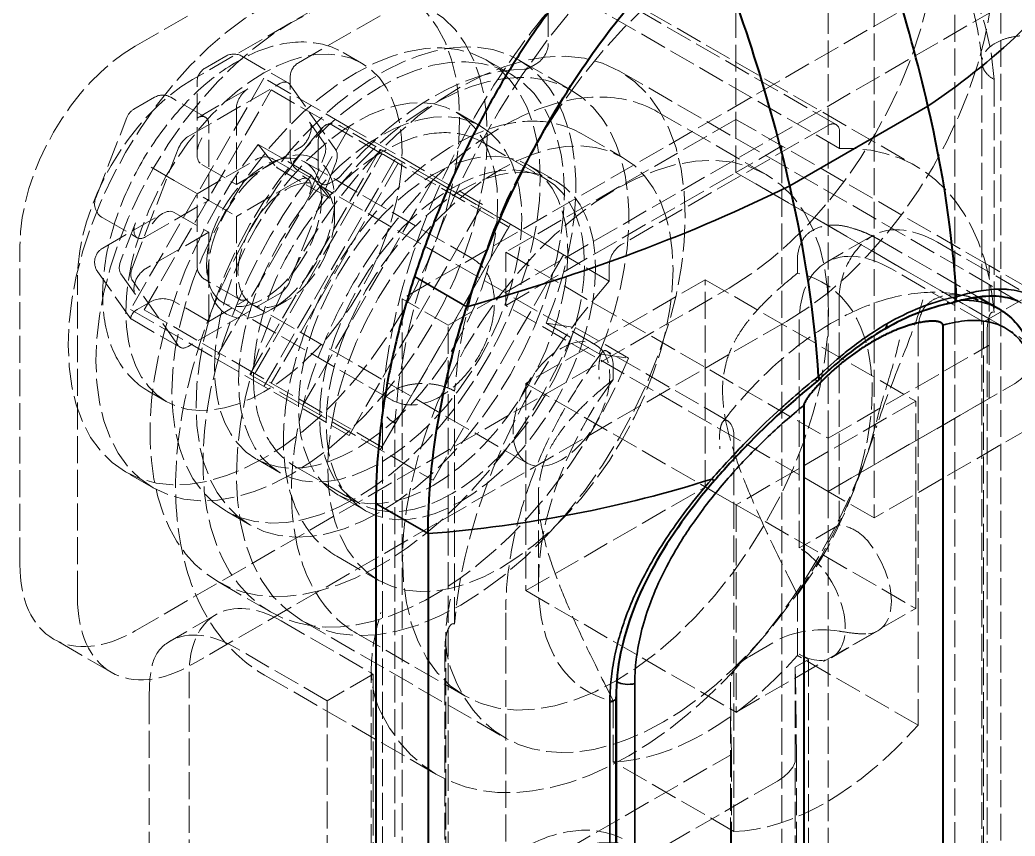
# Model space of a CAD drawing. Header units: millimetres. Extents: x 0 to 3567, y 0 to 2523.
# Drawn here: x 3356.45 to 3374.79, y 2236.99 to 2252.03 of the extents above; entities that cross this region are included whole.
import ezdxf

# ---------------------------------------------------------------- set-up
doc = ezdxf.new("R2010")
doc.units = ezdxf.units.MM
doc.header["$LTSCALE"] = 3
doc.linetypes.add('DASHED', pattern=[0.2067, 0.1654, -0.0413])
for name, color, linetype, lineweight, true_color in [('가려진 것(ISO)', 2, 'DASHED', 18, 0xffff00), ('가시적인 것(ISO)', 3, 'Continuous', 40, 0x00ff00), ('가시적인 좁은 것(ISO)', 3, 'Continuous', 35, 0x00ff00)]:
    doc.layers.add(name, color=color, linetype=linetype, lineweight=lineweight, true_color=true_color)

msp = doc.modelspace()

# ---------------------------------------------------------------- linework, layer by layer
at = {"layer": '가려진 것(ISO)'}
for p, q in [((3369.6417, 2249.2187), (3369.6417, 2278.6125)), ((3371.3388, 2272.7338), (3371.3388, 2243.3399)), ((3372.1873, 2272.2439), (3372.1873, 2242.85)), ((3358.5682, 2251.5455), (3369.5144, 2257.8654)), ((3370.5751, 2257.253), (3359.6289, 2250.9332)), ((3361.5792, 2251.2413), (3365.3976, 2253.4458)), ((3371.4888, 2250.1022), (3365.6976, 2253.4458)), ((3373.6722, 2252.7704), (3363.4899, 2246.8916)), ((3373.6722, 2205.7402), (3373.6722, 2252.7704)), ((3371.5509, 2249.6639), (3366.6082, 2252.5175)), ((3364.3384, 2246.4017), (3374.5208, 2252.2805)), ((3366.184, 2252.2157), (3366.184, 2251.5938)), ((3368.0189, 2252.1886), (3372.9616, 2249.335)), ((3374.5208, 2252.2805), (3374.5208, 2205.2503)), ((3359.8609, 2251.1441), (3360.2393, 2251.3626)), ((3360.5393, 2251.3626), (3361.3878, 2250.8727)), ((3362.7443, 2251.2341), (3362.4049, 2251.43)), ((3365.4868, 2251.0363), (3365.0414, 2251.2935)), ((3366.6126, 2250.7327), (3365.6368, 2251.2961)), ((3365.9718, 2251.2264), (3365.8398, 2251.1502)), ((3367.4968, 2251.0883), (3374.9042, 2246.8116)), ((3374.1735, 2251.2565), (3374.1735, 2207.6828)), ((3360.9443, 2250.9569), (3358.4843, 2246.6961)), ((3362.5141, 2250.0506), (3360.9443, 2250.9569)), ((3361.4292, 2249.5118), (3361.4292, 2250.9815)), ((3374.402, 2250.9308), (3374.402, 2246.6364)), ((3358.7397, 2246.6872), (3361.0797, 2250.7402)), ((3359.5477, 2249.882), (3361.2378, 2250.8578)), ((3359.7109, 2249.5598), (3359.7109, 2250.8843)), ((3360.6473, 2250.7618), (3359.7139, 2250.2229)), ((3363.1192, 2249.5627), (3361.0797, 2250.7402)), ((3361.4215, 2250.8414), (3362.2666, 2249.6392)), ((3358.5492, 2250.3868), (3358.9275, 2250.6052)), ((3359.8639, 2250.2378), (3359.2275, 2250.6052)), ((3360.4352, 2250.3944), (3360.4352, 2248.9982)), ((3357.8438, 2248.7519), (3358.4195, 2250.2355)), ((3364.9318, 2250.075), (3364.4864, 2250.3322)), ((3369.6417, 2250.1984), (3365.3991, 2247.749)), ((3368.2034, 2250.3339), (3370.1974, 2249.1827)), ((3369.6417, 2249.2187), (3369.6417, 2250.1984)), ((3374.3086, 2247.504), (3369.6417, 2250.1984)), ((3359.9261, 2248.7043), (3359.9261, 2250.1005)), ((3362.5141, 2250.0506), (3360.0541, 2245.7898)), ((3362.0545, 2249.7616), (3361.785, 2250.145)), ((3367.3083, 2247.2144), (3362.3656, 2250.0681)), ((3364.9741, 2248.6304), (3362.5141, 2250.0506)), ((3371.3388, 2250.0874), (3367.5204, 2247.8828)), ((3366.7874, 2249.939), (3367.5511, 2249.4981)), ((3371.5509, 2249.6639), (3371.5509, 2249.9649)), ((3358.5189, 2247.4754), (3359.364, 2249.6535)), ((3360.4352, 2248.9982), (3361.6013, 2249.6715)), ((3363.0868, 2249.6507), (3360.6868, 2245.4937)), ((3360.8386, 2249.7359), (3361.1758, 2249.3074)), ((3361.8144, 2249.1725), (3360.8386, 2249.7359)), ((3361.9413, 2249.7662), (3361.9413, 2249.1443)), ((3364.0626, 2249.0873), (3363.0868, 2249.6507)), ((3364.9684, 2249.7768), (3366.1352, 2249.1032)), ((3370.4902, 2249.7085), (3369.6417, 2249.2187)), ((3370.4902, 2204.3759), (3370.4902, 2249.7085)), ((3359.7109, 2248.8285), (3360.8149, 2249.4659)), ((3360.8041, 2245.5598), (3363.0882, 2249.5161)), ((3360.9443, 2245.2758), (3363.4043, 2249.5367)), ((3361.1149, 2249.4659), (3361.7513, 2249.0985)), ((3361.785, 2248.8222), (3362.0545, 2249.5167)), ((3363.1441, 2249.5483), (3365.4282, 2248.2296)), ((3359.2897, 2249.0717), (3358.8654, 2249.3166)), ((3359.7988, 2249.3656), (3360.4352, 2248.9982)), ((3363.4197, 2249.3892), (3361.0797, 2245.3362)), ((3362.1516, 2248.7441), (3361.1758, 2249.3074)), ((3362.2666, 2249.3942), (3361.4215, 2247.2162)), ((3361.5792, 2249.252), (3362.0035, 2249.007)), ((3361.6943, 2249.4154), (3364.7914, 2247.6273)), ((3365.8176, 2249.3558), (3366.3268, 2249.0618)), ((3359.2897, 2249.0717), (3359.9261, 2248.7043)), ((3361.6013, 2249.0836), (3360.4352, 2248.4103)), ((3364.0626, 2249.0873), (3361.6626, 2244.9304)), ((3361.8144, 2249.1725), (3362.1516, 2248.7441)), ((3362.2855, 2249.0981), (3362.1535, 2249.0219)), ((3366.4626, 2247.7016), (3364.0626, 2249.0873)), ((3365.3991, 2246.7692), (3369.6417, 2249.2187)), ((3374.7329, 2246.2793), (3369.6417, 2249.2187)), ((3369.6417, 2249.2187), (3374.3086, 2246.5242)), ((3367.0554, 2246.043), (3361.9855, 2248.9702)), ((3358.7599, 2248.031), (3359.9261, 2248.7043)), ((3359.7109, 2247.504), (3359.7109, 2248.8285)), ((3359.9261, 2248.7043), (3360.4352, 2248.4103)), ((3362.2464, 2248.3934), (3362.2464, 2248.7118)), ((3362.5141, 2244.3695), (3364.9741, 2248.6304)), ((3357.9735, 2247.8254), (3359.0775, 2248.4628)), ((3357.9735, 2248.3835), (3358.6099, 2248.0161)), ((3359.2897, 2248.4838), (3359.9261, 2248.1164)), ((3360.4352, 2248.4103), (3360.4352, 2247.0141)), ((3358.5762, 2248.2923), (3358.3068, 2247.5979)), ((3363.0868, 2244.1081), (3365.4868, 2248.265)), ((3365.4282, 2248.1651), (3363.1441, 2244.2088)), ((3359.9261, 2248.1164), (3358.7599, 2247.4431)), ((3359.9261, 2246.4752), (3359.9261, 2248.1164)), ((3372.154, 2248.0515), (3371.3055, 2247.5616)), ((3372.2763, 2247.9824), (3374.1119, 2246.9227)), ((3356.4469, 2241.9925), (3356.4469, 2247.8713)), ((3373.354, 2247.9327), (3375.0511, 2246.9529)), ((3364.0626, 2243.5447), (3366.4626, 2247.7016)), ((3365.3991, 2246.7692), (3365.3991, 2247.749)), ((3365.3991, 2247.749), (3371.3388, 2244.3197)), ((3370.7741, 2247.6155), (3370.7741, 2247.363)), ((3367.3083, 2247.5154), (3367.3083, 2247.2144)), ((3374.2026, 2246.463), (3372.5055, 2247.4428)), ((3375.5814, 2246.7692), (3374.3086, 2247.504)), ((3374.3086, 2246.0343), (3374.3086, 2247.504)), ((3357.5076, 2241.3802), (3357.5076, 2247.2589)), ((3358.4902, 2246.5223), (3357.8781, 2247.3931)), ((3358.3068, 2247.3529), (3358.5762, 2246.9696)), ((3359.364, 2246.0282), (3358.5189, 2247.2305)), ((3360.4973, 2246.8768), (3359.8609, 2247.2442)), ((3369.0771, 2247.2421), (3365.7678, 2245.3315)), ((3369.0771, 2247.2421), (3372.9542, 2245.0036)), ((3369.0771, 2243.4209), (3369.0771, 2247.2421)), ((3358.5682, 2240.7678), (3369.5144, 2247.0876)), ((3361.2378, 2246.9876), (3359.5477, 2246.0118)), ((3359.9261, 2246.4752), (3360.6473, 2246.8916)), ((3363.4899, 2246.8916), (3363.4899, 2199.8614)), ((3364.3384, 2246.4017), (3363.4899, 2246.8916)), ((3371.5433, 2246.8872), (3371.5433, 2242.7231)), ((3375.0511, 2246.9529), (3374.2026, 2246.463)), ((3358.4843, 2246.6961), (3360.0541, 2245.7898)), ((3358.8654, 2246.8426), (3358.6095, 2246.6949)), ((3360.7792, 2245.5097), (3358.7397, 2246.6872)), ((3359.9261, 2246.4752), (3359.2897, 2246.8426)), ((3360.1943, 2246.8173), (3363.2914, 2245.0292)), ((3365.7954, 2243.8607), (3360.7255, 2246.7878)), ((3361.3555, 2246.8502), (3361.0797, 2246.691)), ((3371.3388, 2243.3399), (3365.3991, 2246.7692)), ((3358.4943, 2246.5186), (3359.3977, 2245.997)), ((3370.5751, 2246.4752), (3359.6289, 2240.1554)), ((3364.3384, 2199.3715), (3364.3384, 2246.4017)), ((3366.1451, 2246.4384), (3366.6848, 2246.3606)), ((3367.1209, 2245.875), (3366.1451, 2246.4384)), ((3367.6606, 2245.7972), (3366.6848, 2246.3606)), ((3370.8084, 2242.2988), (3370.8084, 2246.463)), ((3372.9967, 2246.3323), (3372.9967, 2239.0316)), ((3374.2026, 2246.463), (3374.2026, 2212.1701)), ((3374.2683, 2246.1915), (3374.2683, 2207.9624)), ((3371.3388, 2244.3197), (3374.3086, 2246.0343)), ((3374.3086, 2245.0545), (3374.3086, 2246.0343)), ((3360.0541, 2245.7898), (3362.5141, 2244.3695)), ((3367.1209, 2245.875), (3367.6606, 2245.7972)), ((3369.4862, 2244.6429), (3367.2637, 2245.926)), ((3367.38, 2245.4034), (3367.38, 2245.6559)), ((3361.6626, 2244.9304), (3360.6868, 2245.4937)), ((3363.0882, 2244.1766), (3360.8041, 2245.4953)), ((3365.7678, 2245.3315), (3369.2684, 2243.3105)), ((3365.7678, 2245.3315), (3365.7678, 2241.5103)), ((3371.3388, 2243.3399), (3374.7329, 2245.2995)), ((3359.1443, 2244.9987), (3358.8049, 2245.1946)), ((3364.4572, 2240.8948), (3364.4572, 2245.1892)), ((3374.3086, 2245.0545), (3371.3388, 2243.3399)), ((3361.6626, 2244.9304), (3364.0626, 2243.5447)), ((3363.1257, 2201.3204), (3363.1257, 2244.9117)), ((3372.9542, 2245.0036), (3369.645, 2243.093)), ((3372.9542, 2241.1824), (3372.9542, 2245.0036)), ((3375.5814, 2244.8096), (3372.1873, 2242.85)), ((3363.3541, 2201.0052), (3363.3541, 2244.5999)), ((3369.6025, 2237.072), (3369.6025, 2244.3728)), ((3371.3388, 2243.3399), (3371.3388, 2244.3197)), ((3361.2418, 2243.6838), (3360.7964, 2243.941)), ((3361.5184, 2243.8012), (3362.6852, 2243.1276)), ((3358.9034, 2243.4057), (3358.3943, 2243.6997)), ((3365.7678, 2241.5103), (3369.0771, 2243.4209)), ((3362.3076, 2243.2763), (3362.8168, 2242.9823)), ((3366.0012, 2243.2372), (3366.0012, 2241.645)), ((3369.2686, 2243.3103), (3369.645, 2243.093)), ((3372.1873, 2242.85), (3371.3388, 2243.3399)), ((3371.3388, 2243.3399), (3371.3388, 2202.6783)), ((3369.645, 2243.093), (3369.645, 2239.2718)), ((3369.645, 2243.093), (3372.9542, 2241.1824)), ((3360.6868, 2242.7225), (3360.2414, 2242.9797)), ((3371.5433, 2242.7231), (3370.8084, 2242.2988)), ((3362.2874, 2242.1448), (3363.0511, 2241.7039)), ((3361.0626, 2241.1199), (3360.0868, 2241.6832)), ((3365.7678, 2241.5103), (3369.645, 2239.2718)), ((3370.7741, 2241.4385), (3370.7741, 2240.3148)), ((3369.645, 2239.2718), (3372.9542, 2241.1824)), ((3360.0625, 2241.0705), (3359.214, 2240.5806)), ((3365.4012, 2208.361), (3365.4012, 2241.1551)), ((3361.2625, 2240.9516), (3362.9596, 2239.9718)), ((3361.6468, 2240.9558), (3365.3803, 2238.8003)), ((3362.6534, 2240.721), (3364.6474, 2239.5698)), ((3364.293, 2211.6812), (3364.293, 2240.6535)), ((3372.257, 2240.7697), (3371.4084, 2240.2798)), ((3358.1289, 2240.0068), (3357.0682, 2240.6192)), ((3362.111, 2239.4819), (3360.414, 2240.4617)), ((3369.8909, 2240.2994), (3370.3842, 2240.5842)), ((3364.2783, 2202.1947), (3364.2783, 2240.4238)), ((3372.9967, 2239.0316), (3370.7741, 2240.3148)), ((3370.8084, 2240.3393), (3370.9796, 2240.2404)), ((3370.9796, 2240.2404), (3370.7356, 2240.0996)), ((3370.7356, 2240.0996), (3370.7568, 2238.4952)), ((3370.7356, 2240.0996), (3370.7356, 2221.9734)), ((3370.9796, 2240.2404), (3370.9796, 2222.1142)), ((3359.5654, 2235.8077), (3359.5654, 2239.9718)), ((3360.9549, 2239.9535), (3364.1369, 2238.1164)), ((3362.9596, 2239.9718), (3362.111, 2239.4819)), ((3362.9224, 2209.424), (3362.9224, 2240.0716)), ((3362.9596, 2239.9718), (3362.9596, 2205.679)), ((3369.5395, 2239.8095), (3369.5395, 2221.6833)), ((3369.5569, 2238.4899), (3369.5395, 2239.8042)), ((3358.8306, 2239.5476), (3358.8306, 2235.3834)), ((3362.111, 2239.4819), (3362.111, 2205.1891)), ((3367.38, 2238.3552), (3367.38, 2239.4789)), ((3362.7686, 2234.5707), (3369.5569, 2238.4899)), ((3369.5569, 2238.4899), (3369.5569, 2220.3637)), ((3370.7569, 2238.4899), (3370.7569, 2220.3637)), ((3369.6025, 2237.072), (3367.38, 2238.3552)), ((3370.4054, 2238), (3363.6172, 2234.0808))]:
    msp.add_line(p, q, dxfattribs=at)
for centre, start, end in [((3360.3893, 2251.1028), 60, 120), ((3360.0109, 2250.8843), 120, 180), ((3361.7292, 2250.9815), 120, 180), ((3359.0775, 2250.3454), 60, 120), ((3358.6992, 2250.127), 120, 158.79398), ((3360.9649, 2249.2061), 60, 120), ((3361.7292, 2249.5118), 180, 240), ((3358.1235, 2248.6434), 158.79398, 240), ((3358.1235, 2247.5656), 120, 215.10391), ((3360.0109, 2247.504), 180, 240)]:
    msp.add_arc(centre, 0.3, start, end, dxfattribs=at)
for centre, major_axis, ratio, start_param, end_param in [((3369.4296, 2247.6076), (4.3069, 7.4598), 0.5773503, 5.5689451, 8.5682219), ((3369.4296, 2247.6076), (3.5269, 6.1088), 0.5773503, 5.5764246, 8.5607424), ((3369.5144, 2251.4967), (2.7, 4.6765), 0.5773503, 3.9269908, 5.4977871), ((3370.5751, 2250.8843), (-2.7, -4.6765), 0.5773503, 0.7853982, 2.3561945), ((3363.0868, 2246.8794), (2.55, 4.4167), 0.5773503, 4.9392818, 7.6270888), ((3358.5682, 2249.0961), (1.5, 2.5981), 0.5773503, 0.7853982, 2.3561945), ((3365.9718, 2251.4714), (0.15, 0.2598), 0.5773503, 3.9269908, 5.4977871), ((3364.0626, 2246.316), (2.55, 4.4167), 0.5773503, 4.9392818, 7.6270888), ((3364.0626, 2246.316), (2.632, 4.5587), 0.5773503, 0.3167143, 1.254082), ((3365.8398, 2251.3951), (-0.15, -0.2598), 0.5773503, 0.3167143, 0.7853982), ((3359.6289, 2248.4837), (-1.5, -2.5981), 0.5773503, 3.9269908, 5.4977871), ((3361.2378, 2250.6129), (0.15, 0.2598), 0.5773503, 6.0213859, 7.0685835), ((3360.6473, 2250.5169), (-0.15, -0.2598), 0.5773503, 3.9269908, 5.4977871), ((3359.7139, 2249.978), (0.15, 0.2598), 0.5773503, 5.4977871, 7.0685835), ((3361.6013, 2249.9164), (0.15, 0.2598), 0.5773503, 3.9269908, 6.0213859), ((3371.3388, 2249.8424), (0.15, 0.2598), 0.5773503, 5.4977871, 7.0685835), ((3359.5477, 2249.6371), (-0.15, -0.2598), 0.5773503, 3.9269908, 4.9741884), ((3360.0109, 2249.733), (-0.2121, -0.3674), 0.5773503, 4.712389, 6.2831853), ((3363.0868, 2246.8794), (-3, -5.1962), 0.5773503, 4.4854962, 8.0808744), ((3361.8708, 2249.5331), (0.15, 0.2598), 0.5773503, 4.9741884, 6.0213859), ((3362.0829, 2249.4106), (0.15, 0.2598), 0.5773503, 4.9741884, 6.0213859), ((3369.4296, 2243.2174), (3.532, 6.1176), 0.5773503, 5.5929816, 6.6299645), ((3364.0626, 2246.316), (-3, -5.1962), 0.5773503, 4.4854962, 8.0808744), ((3361.6013, 2248.8386), (0.15, 0.2598), 0.5773503, 4.9741884, 7.0685835), ((3362.1535, 2249.2668), (-0.15, -0.2598), 0.5773503, 5.4977871, 7.0685835), ((3362.2855, 2249.343), (0.15, 0.2598), 0.5773503, 3.9269908, 4.3956747), ((3359.0775, 2248.1164), (0.2121, 0.3674), 0.5773503, 0, 1.5707963), ((3358.7599, 2248.2759), (-0.15, -0.2598), 0.5773503, 4.9741884, 7.0685835), ((3373.354, 2245.9731), (-1.2, 2.0785), 0.5773503, 5.4977871, 6.3458492), ((3372.5055, 2245.4832), (-1.2, 2.0785), 0.5773503, 5.4977871, 7.0685835), ((3367.5204, 2247.6379), (-0.15, -0.2598), 0.5773503, 3.9269908, 5.4977871), ((3371.1984, 2247.8605), (0.3, 0.5196), 0.5773503, 1.7657391, 2.3561945), ((3358.4905, 2247.5815), (-0.15, -0.2598), 0.5773503, 4.9741884, 6.0213859), ((3358.7026, 2247.459), (-0.15, -0.2598), 0.5773503, 4.9741884, 6.0213859), ((3358.7599, 2247.1982), (-0.15, -0.2598), 0.5773503, 3.9269908, 6.0213859), ((3369.0771, 2243.4209), (2.175, 3.7672), 0.5773503, 4.5114209, 6.4841534), ((3361.2378, 2247.2326), (0.15, 0.2598), 0.5773503, 3.9269908, 4.9741884), ((3369.4296, 2243.2174), (-3.532, -6.1176), 0.5773503, 4.3656098, 5.4025927), ((3359.0775, 2246.7202), (0.3, 0), 0.5773503, 0.7853982, 2.3561945), ((3360.6473, 2247.1366), (-0.15, -0.2598), 0.5773503, 5.4977871, 7.0685835), ((3358.8216, 2246.5724), (-0.3233, -0.0394), 0.5657415, 5.3572697, 5.8808685), ((3358.6991, 2246.7466), (-0.2071, -0.2264), 0.2019383, 5.5422285, 6.589566), ((3373.4209, 2246.5773), (-0.3, -0.5196), 0.5773503, 4.9073318, 5.4977871), ((3373.8844, 2245.7894), (1.2, 0), 0.5773503, 5.4977871, 7.0685835), ((3359.5477, 2246.2568), (-0.15, -0.2598), 0.5773503, 6.0213859, 7.0685835), ((3366.9558, 2245.411), (0.3, 0.5196), 0.5773503, 5.4977871, 6.0882425), ((3369.0771, 2243.4209), (-2.175, -3.7672), 0.5773503, 4.5114209, 6.4841534), ((3367.6689, 2244.2339), (-3.532, -6.1176), 0.5773503, 5.9129217, 8.2242453), ((3368.3053, 2243.8665), (-2.925, -5.0662), 0.5773503, 5.8194281, 8.3177388), ((3369.1783, 2244.1278), (0.3, 0.5196), 0.5773503, 5.4977871, 6.0882425), ((3370.8084, 2241.319), (0.6, -1.0392), 0.5773503, 5.4977871, 8.6393798), ((3371.657, 2241.8089), (0.6, -1.0392), 0.5773503, 6.0213859, 8.115781), ((3358.5682, 2243.2173), (-1.5, -2.5981), 0.5773503, 5.4977871, 7.0685835), ((3359.6289, 2242.6049), (-1.5, -2.5981), 0.5773503, 5.4977871, 7.0685835), ((3361.2625, 2238.992), (-1.2, 2.0785), 0.5773503, 5.4977871, 7.0685835), ((3371.2327, 2240.0943), (1.2, 0), 0.5773503, 1.3089969, 2.3561939), ((3360.414, 2238.5021), (-1.2, 2.0785), 0.5773503, 5.4977871, 6.3458492), ((3369.0771, 2243.4209), (-2.775, -4.8064), 0.5773503, 0.3382094, 1.2325869), ((3370.7395, 2239.8095), (-1.2, 0), 0.5773503, 5.4977878, 6.2908187), ((3371.2996, 2242.1377), (-2.775, -4.8064), 0.5773503, 0.3382094, 1.2325869), ((3369.5569, 2238.4899), (1.2, 0), 0.5773503, 5.4977871, 6.2908187)]:
    msp.add_ellipse(centre, major_axis=major_axis, ratio=ratio, start_param=start_param, end_param=end_param, dxfattribs=at)
for centre, major_axis in [((3360.9443, 2248.1164), (-2.55, -4.4167)), ((3361.4534, 2247.8224), (-2.55, -4.4167)), ((3362.6414, 2247.1366), (-2.4, -4.1569)), ((3364.5718, 2246.0221), (-2.925, -5.0662)), ((3360.9443, 2248.1164), (-1.8, -3.1177)), ((3363.0868, 2246.8794), (-2.4, -4.1569)), ((3362.6414, 2247.1366), (-1.845, -3.1956)), ((3363.0868, 2246.8794), (-1.845, -3.1956)), ((3365.3011, 2245.601), (-2.25, -3.8971)), ((3367.4224, 2244.3762), (-2.775, -4.8064)), ((3364.0626, 2246.316), (-1.755, -3.0397)), ((3360.9443, 2248.1164), (-0.75, -1.299)), ((3361.0797, 2248.0382), (-0.825, -1.4289)), ((3364.4102, 2246.1154), (-1.725, -2.9878)), ((3364.5718, 2246.0221), (-1.755, -3.0397)), ((3361.3555, 2247.879), (-0.63, -1.0912)), ((3366.4254, 2244.9519), (-0.63, -1.0912)), ((3366.1628, 2233.586), (-1.8, -3.1177))]:
    msp.add_ellipse(centre, major_axis=major_axis, ratio=0.5773503, dxfattribs=at)
for points, knots in [([(3363.1261, 2244.9263), (3363.175, 2245.7359), (3363.3369, 2246.5856), (3363.8591, 2248.2833), (3364.2184, 2249.1308), (3365.0956, 2250.7441), (3365.6127, 2251.5098), (3366.7585, 2252.8903), (3367.3874, 2253.5045), (3368.7068, 2254.5198), (3369.3977, 2254.9198), (3370.7779, 2255.4425), (3371.4694, 2255.5692), (3372.7044, 2255.5012), (3373.2544, 2255.3457), (3373.7365, 2255.0673)], [3.213795, 3.213795, 3.213795, 3.213795, 3.5492978, 3.5492978, 3.8827382, 3.8827382, 4.2146761, 4.2146761, 4.5475018, 4.5475018, 4.8827523, 4.8827523, 5.2134795, 5.2134795, 5.4977871, 5.4977871, 5.4977871, 5.4977871]), ([(3372.9565, 2253.7163), (3373.0861, 2253.6415), (3373.2067, 2253.5509), (3373.4322, 2253.3342), (3373.5369, 2253.208), (3373.7282, 2252.9164), (3373.8145, 2252.7509), (3373.9634, 2252.3809), (3374.026, 2252.1763), (3374.1225, 2251.7317), (3374.1564, 2251.4918), (3374.1742, 2251.237)], [5.49778714, 5.49778714, 5.49778714, 5.49778714, 5.639364, 5.639364, 5.78094085, 5.78094085, 5.9225177, 5.9225177, 6.06409455, 6.06409455, 6.20567141, 6.20567141, 6.20567141, 6.20567141]), ([(3358.8049, 2245.1946), (3358.6116, 2245.3063), (3358.4463, 2245.4647), (3358.1803, 2245.8612), (3358.0848, 2246.1036), (3357.9688, 2246.6612), (3357.9565, 2246.9817), (3358.0215, 2247.6583), (3358.1005, 2248.0148), (3358.3396, 2248.723), (3358.4992, 2249.0745), (3358.882, 2249.7397), (3359.105, 2250.0534), (3359.5948, 2250.6142), (3359.8615, 2250.8611), (3360.4173, 2251.2625), (3360.7063, 2251.4167), (3361.2785, 2251.6067), (3361.5627, 2251.6447), (3362.0362, 2251.5923), (3362.2313, 2251.5303), (3362.4049, 2251.43)], [2.3561945, 2.3561945, 2.3561945, 2.3561945, 2.6323784, 2.6323784, 2.930348, 2.930348, 3.2583521, 3.2583521, 3.592549, 3.592549, 3.924574, 3.924574, 4.2554808, 4.2554808, 4.5874682, 4.5874682, 4.92164, 4.92164, 5.2497544, 5.2497544, 5.4977871, 5.4977871, 5.4977871, 5.4977871]), ([(3374.402, 2251.5921), (3374.4601, 2251.6282), (3374.5274, 2251.6588), (3374.6004, 2251.6825), (3374.6734, 2251.7062), (3374.7522, 2251.7231), (3374.8326, 2251.7323), (3374.913, 2251.7416), (3374.995, 2251.7432), (3375.0754, 2251.7373), (3375.1557, 2251.7314), (3375.2343, 2251.7178), (3375.3072, 2251.6971), (3375.38, 2251.6765), (3375.4471, 2251.6488), (3375.505, 2251.6153)], [0, 0, 0, 0, 0.2, 0.2, 0.2, 0.4, 0.4, 0.4, 0.6, 0.6, 0.6, 0.8, 0.8, 0.8, 1, 1, 1, 1]), ([(3374.402, 2250.9308), (3374.344, 2250.9643), (3374.2953, 2251.0034), (3374.2583, 2251.0463), (3374.2212, 2251.0891), (3374.1958, 2251.1357), (3374.1831, 2251.1836), (3374.1704, 2251.2315), (3374.1703, 2251.2808), (3374.1829, 2251.3292), (3374.1956, 2251.3777), (3374.2209, 2251.4255), (3374.258, 2251.4701), (3374.2951, 2251.5146), (3374.3438, 2251.556), (3374.402, 2251.5921)], [0, 0, 0, 0, 0.2, 0.2, 0.2, 0.4, 0.4, 0.4, 0.6, 0.6, 0.6, 0.8, 0.8, 0.8, 1, 1, 1, 1]), ([(3368.2034, 2250.3339), (3367.9071, 2250.505), (3367.5662, 2250.5973), (3366.8246, 2250.62), (3366.422, 2250.5446), (3365.5901, 2250.2308), (3365.16, 2249.9865), (3364.3238, 2249.3553), (3363.918, 2248.9678), (3363.1722, 2248.091), (3362.8321, 2247.6021), (3362.2506, 2246.5716), (3362.0091, 2246.0302), (3361.6486, 2244.9475), (3361.5298, 2244.4063), (3361.4286, 2243.3763), (3361.4465, 2242.8878), (3361.6228, 2242.0146), (3361.7805, 2241.6291), (3362.1822, 2241.0685), (3362.4013, 2240.8666), (3362.6534, 2240.721)], [0.7853982, 0.7853982, 0.7853982, 0.7853982, 1.0862217, 1.0862217, 1.3991621, 1.3991621, 1.7234266, 1.7234266, 2.0488067, 2.0488067, 2.3732661, 2.3732661, 2.6973561, 2.6973561, 3.0218979, 3.0218979, 3.3473478, 3.3473478, 3.6710505, 3.6710505, 3.9269908, 3.9269908, 3.9269908, 3.9269908]), ([(3366.7874, 2249.939), (3366.5471, 2250.0778), (3366.2711, 2250.1534), (3365.6708, 2250.1753), (3365.3449, 2250.1162), (3364.6699, 2249.8665), (3364.3202, 2249.67), (3363.6401, 2249.1607), (3363.3099, 2248.8474), (3362.7034, 2248.1379), (3362.427, 2247.7421), (3361.9541, 2246.9073), (3361.7577, 2246.4686), (3361.4641, 2245.5903), (3361.3671, 2245.1509), (3361.2843, 2244.3132), (3361.2987, 2243.9151), (3361.4429, 2243.2026), (3361.5721, 2242.8872), (3361.9018, 2242.4289), (3362.0812, 2242.2639), (3362.2874, 2242.1448)], [0.7853982, 0.7853982, 0.7853982, 0.7853982, 1.0821682, 1.0821682, 1.3931145, 1.3931145, 1.7181942, 1.7181942, 2.0448619, 2.0448619, 2.3704012, 2.3704012, 2.6954728, 2.6954728, 3.0210964, 3.0210964, 3.3478306, 3.3478306, 3.6723036, 3.6723036, 3.9269908, 3.9269908, 3.9269908, 3.9269908]), ([(3362.0258, 2250.0463), (3361.544, 2249.4957), (3361.1046, 2248.8784), (3360.3531, 2247.5733), (3360.0409, 2246.8861), (3359.5728, 2245.5032), (3359.4175, 2244.8078), (3359.2859, 2243.4704), (3359.3103, 2242.8285), (3359.5552, 2241.6723), (3359.7729, 2241.1539), (3360.328, 2240.411), (3360.6203, 2240.1466), (3360.9549, 2239.9535)], [2.0260342, 2.0260342, 2.0260342, 2.0260342, 2.3582763, 2.3582763, 2.6894064, 2.6894064, 3.0216681, 3.0216681, 3.3561342, 3.3561342, 3.684061, 3.684061, 3.9269908, 3.9269908, 3.9269908, 3.9269908]), ([(3361.9413, 2249.7662), (3361.9413, 2249.8367), (3361.9544, 2249.9124), (3361.9972, 2250.0148), (3362.0331, 2250.0613), (3362.1086, 2250.1105), (3362.1605, 2250.1237), (3362.2556, 2250.1169), (3362.315, 2250.0973), (3362.3656, 2250.0681)], [0.47463503, 0.47463503, 0.47463503, 0.47463503, 0.5177997, 0.5177997, 0.55812163, 0.55812163, 0.59579035, 0.59579035, 0.63156744, 0.63156744, 0.63156744, 0.63156744]), ([(3364.9684, 2249.7768), (3364.7839, 2249.8833), (3364.5727, 2249.9422), (3364.1137, 2249.9632), (3363.8646, 2249.9203), (3363.3467, 2249.7347), (3363.0773, 2249.586), (3362.5533, 2249.1988), (3362.2989, 2248.9596), (3361.8316, 2248.4174), (3361.6188, 2248.1147), (3361.2546, 2247.4758), (3361.1031, 2247.1397), (3360.8765, 2246.4658), (3360.8014, 2246.1281), (3360.7369, 2245.4827), (3360.7478, 2245.1751), (3360.86, 2244.6232), (3360.9607, 2244.3779), (3361.2184, 2244.022), (3361.358, 2243.8938), (3361.5184, 2243.8012)], [0.7853982, 0.7853982, 0.7853982, 0.7853982, 1.0759496, 1.0759496, 1.3834805, 1.3834805, 1.7096978, 1.7096978, 2.0384579, 2.0384579, 2.3657667, 2.3657667, 2.6924402, 2.6924402, 3.019822, 3.019822, 3.3486317, 3.3486317, 3.6742635, 3.6742635, 3.9269908, 3.9269908, 3.9269908, 3.9269908]), ([(3363.1192, 2249.5627), (3363.1076, 2249.5475), (3363.097, 2249.5313), (3363.0882, 2249.5161), (3363.0882, 2249.5161), (3363.0882, 2249.5161)], [-0.1732924933, -0.1732924933, -0.1732924933, -0.1732924933, -0.1644983658, -0.1644983658, -0.1644968349, -0.1644968349, -0.1644968349, -0.1644968349]), ([(3365.4592, 2248.2117), (3365.4476, 2248.2184), (3365.437, 2248.2245), (3365.4282, 2248.2296), (3365.4282, 2248.2296), (3365.4282, 2248.2296)], [-0.1732924933, -0.1732924933, -0.1732924933, -0.1732924933, -0.1644983658, -0.1644983658, -0.1644970961, -0.1644970961, -0.1644970961, -0.1644970961]), ([(3370.846, 2247.9297), (3370.8479, 2247.9343), (3370.85, 2247.9388), (3370.8764, 2247.9941), (3370.9104, 2248.0393), (3371.0007, 2248.1241), (3371.0584, 2248.1599), (3371.2026, 2248.2222), (3371.2921, 2248.2414), (3371.4646, 2248.253), (3371.5484, 2248.2473), (3371.7148, 2248.2165), (3371.7979, 2248.1903), (3371.8775, 2248.1547), (3371.8786, 2248.1542), (3371.8798, 2248.1537)], [0.20963423, 0.20963423, 0.20963423, 0.20963423, 0.21275224, 0.21275224, 0.24791191, 0.24791191, 0.28933525, 0.28933525, 0.34455235, 0.34455235, 0.39579616, 0.39579616, 0.44931352, 0.44931352, 0.45010441, 0.45010441, 0.45010441, 0.45010441]), ([(3372.2763, 2247.9824), (3372.2405, 2248.0031), (3372.204, 2248.0228), (3372.1301, 2248.0602), (3372.0926, 2248.0779), (3372.0167, 2248.1112), (3371.9783, 2248.1269), (3371.9006, 2248.156), (3371.8613, 2248.1695), (3371.782, 2248.1945), (3371.742, 2248.2059), (3371.7017, 2248.2163)], [0.78539816, 0.78539816, 0.78539816, 0.78539816, 0.8172794, 0.8172794, 0.84916064, 0.84916064, 0.88104188, 0.88104188, 0.91292311, 0.91292311, 0.94480435, 0.94480435, 0.94480435, 0.94480435]), ([(3371.5433, 2246.8872), (3371.5433, 2247.1262), (3371.6095, 2247.3697), (3371.8207, 2247.7597), (3371.9553, 2247.9115), (3372.0812, 2248.0041)], [-0.61266995, -0.61266995, -0.61266995, -0.61266995, -0.46636399, -0.46636399, -0.33262756, -0.33262756, -0.33262756, -0.33262756]), ([(3363.2914, 2245.0292), (3363.3746, 2244.9812), (3363.4675, 2244.9511), (3363.6652, 2244.9259), (3363.7699, 2244.9341), (3363.9942, 2244.9873), (3364.1129, 2245.0397), (3364.3507, 2245.1858), (3364.4688, 2245.2837), (3364.685, 2245.5098), (3364.783, 2245.6379), (3364.951, 2245.911), (3365.0211, 2246.0558), (3365.1279, 2246.3515), (3365.1644, 2246.5024), (3365.1969, 2246.7997), (3365.1928, 2246.9464), (3365.1342, 2247.2138), (3365.0827, 2247.3367), (3364.9453, 2247.5156), (3364.8735, 2247.5799), (3364.7914, 2247.6273)], [3.9269908, 3.9269908, 3.9269908, 3.9269908, 4.1645292, 4.1645292, 4.4260652, 4.4260652, 4.7443779, 4.7443779, 5.0975243, 5.0975243, 5.4497124, 5.4497124, 5.7984142, 5.7984142, 6.1491785, 6.1491785, 6.5038652, 6.5038652, 6.8341016, 6.8341016, 7.0685835, 7.0685835, 7.0685835, 7.0685835]), ([(3373.9242, 2246.9331), (3373.6252, 2247.0101), (3373.3094, 2247.0288), (3372.6734, 2246.9631), (3372.3526, 2246.8793), (3371.7177, 2246.6258), (3371.4034, 2246.4561), (3370.7908, 2246.0433), (3370.4925, 2245.8002), (3369.9233, 2245.2538), (3369.6522, 2244.9505), (3369.4007, 2244.6246)], [0.9448044, 0.9448044, 0.9448044, 0.9448044, 1.1812618, 1.1812618, 1.4177193, 1.4177193, 1.6541767, 1.6541767, 1.8906342, 1.8906342, 2.1270916, 2.1270916, 2.1270916, 2.1270916]), ([(3373.0881, 2246.8728), (3372.9942, 2246.5548), (3372.8576, 2246.1894), (3372.5484, 2245.4014), (3372.3751, 2244.9797), (3372.2396, 2244.5467)], [-1.43309057, -1.43309057, -1.43309057, -1.43309057, -1.19562768, -1.19562768, -0.95816479, -0.95816479, -0.95816479, -0.95816479]), ([(3373.0685, 2246.6466), (3373.0705, 2246.6511), (3373.0725, 2246.6557), (3373.099, 2246.711), (3373.133, 2246.7561), (3373.2232, 2246.8409), (3373.2809, 2246.8767), (3373.4251, 2246.939), (3373.5146, 2246.9582), (3373.6871, 2246.9698), (3373.7709, 2246.9641), (3373.9056, 2246.9392), (3373.958, 2246.9252), (3374.0091, 2246.9076)], [0.20963423, 0.20963423, 0.20963423, 0.20963423, 0.21275224, 0.21275224, 0.24791191, 0.24791191, 0.28933525, 0.28933525, 0.34455235, 0.34455235, 0.39579616, 0.39579616, 0.42931163, 0.42931163, 0.42931163, 0.42931163]), ([(3373.5358, 2246.8253), (3373.5606, 2246.8118), (3373.5869, 2246.8071), (3373.6111, 2246.8115), (3373.6116, 2246.8116), (3373.6122, 2246.8117), (3373.6128, 2246.8118)], [0, 0, 0, 0, 0.33333333, 0.33333333, 0.33333333, 0.3410986, 0.3410986, 0.3410986, 0.3410986]), ([(3374.2683, 2246.1915), (3374.2683, 2246.3002), (3374.2749, 2246.4222), (3374.3004, 2246.5439), (3374.3113, 2246.5814), (3374.3318, 2246.6173), (3374.3403, 2246.6285), (3374.3556, 2246.6398), (3374.3633, 2246.6436), (3374.3768, 2246.6446), (3374.3816, 2246.6442), (3374.3915, 2246.6416), (3374.3967, 2246.6395), (3374.402, 2246.6364)], [0.11757486, 0.11757486, 0.11757486, 0.11757486, 0.18412839, 0.18412839, 0.20956742, 0.20956742, 0.2203287, 0.2203287, 0.22773921, 0.22773921, 0.23144446, 0.23144446, 0.23514972, 0.23514972, 0.23514972, 0.23514972]), ([(3372.2297, 2244.6223), (3372.2969, 2244.8939), (3372.3837, 2245.1654), (3372.5386, 2245.6786), (3372.6071, 2245.9201), (3372.654, 2246.1323)], [0.59163886, 0.59163886, 0.59163886, 0.59163886, 0.74189874, 0.74189874, 0.89215861, 0.89215861, 0.89215861, 0.89215861]), ([(3367.1782, 2245.9078), (3366.9623, 2245.6282), (3366.7608, 2245.332), (3366.3933, 2244.7171), (3366.2273, 2244.3985), (3365.937, 2243.75), (3365.8127, 2243.4202), (3365.6107, 2242.7607), (3365.533, 2242.431), (3365.4283, 2241.7825), (3365.4012, 2241.4636), (3365.4012, 2241.1551)], [2.1270916, 2.1270916, 2.1270916, 2.1270916, 2.3299918, 2.3299918, 2.532892, 2.532892, 2.7357922, 2.7357922, 2.9386924, 2.9386924, 3.1415927, 3.1415927, 3.1415927, 3.1415927]), ([(3367.3082, 2245.8872), (3367.3062, 2245.8895), (3367.3042, 2245.8917), (3367.28, 2245.9177), (3367.2593, 2245.9313), (3367.218, 2245.9401), (3367.1988, 2245.9316), (3367.1611, 2245.8888), (3367.1451, 2245.8471), (3367.1238, 2245.7469), (3367.1178, 2245.6893), (3367.1138, 2245.5601), (3367.116, 2245.4873), (3367.1227, 2245.4095), (3367.1228, 2245.4084), (3367.1229, 2245.4073)], [-0.19610765, -0.19610765, -0.19610765, -0.19610765, -0.19355647, -0.19355647, -0.16478853, -0.16478853, -0.13089559, -0.13089559, -0.08571649, -0.08571649, -0.04378836, -0.04378836, 0, 0, 0.00064711, 0.00064711, 0.00064711, 0.00064711]), ([(3360.7792, 2245.5097), (3360.7866, 2245.5054), (3360.7953, 2245.5004), (3360.8041, 2245.4953), (3360.8041, 2245.4953), (3360.8041, 2245.4953)], [-0.1732924933, -0.1732924933, -0.1732924933, -0.1732924933, -0.1644983658, -0.1644983658, -0.1644970959, -0.1644970959, -0.1644970959, -0.1644970959]), ([(3371.1616, 2245.3908), (3371.1563, 2245.3865), (3371.149, 2245.3845), (3371.1401, 2245.3848), (3371.1246, 2245.3854), (3371.1038, 2245.3934), (3371.081, 2245.4081)], [0.47563206, 0.47563206, 0.47563206, 0.47563206, 0.66666667, 0.66666667, 0.66666667, 1, 1, 1, 1]), ([(3363.3541, 2245.2136), (3363.3064, 2245.1881), (3363.2647, 2245.1589), (3363.2307, 2245.127), (3363.1967, 2245.095), (3363.1703, 2245.0604), (3363.1526, 2245.0241), (3363.1348, 2244.9879), (3363.1257, 2244.9501), (3363.1257, 2244.9121), (3363.1256, 2244.8741), (3363.1346, 2244.8359), (3363.1522, 2244.7988), (3363.1699, 2244.7617), (3363.1963, 2244.7258), (3363.2304, 2244.6922), (3363.2644, 2244.6587), (3363.3062, 2244.6276), (3363.3541, 2244.5999)], [0, 0, 0, 0, 0.1666667, 0.1666667, 0.1666667, 0.3333333, 0.3333333, 0.3333333, 0.5, 0.5, 0.5, 0.6666667, 0.6666667, 0.6666667, 0.8333333, 0.8333333, 0.8333333, 1, 1, 1, 1]), ([(3364.4572, 2245.1892), (3364.4093, 2245.2168), (3364.3551, 2245.2412), (3364.2963, 2245.2614), (3364.2374, 2245.2816), (3364.174, 2245.2977), (3364.1082, 2245.309), (3364.0424, 2245.3203), (3363.9741, 2245.3268), (3363.9059, 2245.3284), (3363.8376, 2245.3299), (3363.7693, 2245.3264), (3363.7034, 2245.3181), (3363.6374, 2245.3097), (3363.5739, 2245.2964), (3363.515, 2245.2788), (3363.4562, 2245.2611), (3363.402, 2245.2392), (3363.3541, 2245.2136)], [0, 0, 0, 0, 0.1666667, 0.1666667, 0.1666667, 0.3333333, 0.3333333, 0.3333333, 0.5, 0.5, 0.5, 0.6666667, 0.6666667, 0.6666667, 0.8333333, 0.8333333, 0.8333333, 1, 1, 1, 1]), ([(3369.5307, 2244.604), (3369.5287, 2244.6063), (3369.5268, 2244.6085), (3369.5025, 2244.6346), (3369.4818, 2244.6481), (3369.4406, 2244.657), (3369.4214, 2244.6484), (3369.3837, 2244.6056), (3369.3676, 2244.5639), (3369.3464, 2244.4637), (3369.3404, 2244.4062), (3369.3363, 2244.2769), (3369.3385, 2244.2041), (3369.3452, 2244.1263), (3369.3453, 2244.1252), (3369.3454, 2244.1241)], [-0.19610765, -0.19610765, -0.19610765, -0.19610765, -0.19355647, -0.19355647, -0.16478853, -0.16478853, -0.13089559, -0.13089559, -0.08571649, -0.08571649, -0.04378836, -0.04378836, 0, 0, 0.00064711, 0.00064711, 0.00064711, 0.00064711]), ([(3363.0882, 2244.1766), (3363.0882, 2244.1766), (3363.0882, 2244.1766), (3363.097, 2244.1715), (3363.1076, 2244.1654), (3363.1192, 2244.1587)], [-0.0536392431, -0.0536392431, -0.0536392431, -0.0536392431, -0.0536377031, -0.0536377031, -0.0448435038, -0.0448435038, -0.0448435038, -0.0448435038]), ([(3363.1192, 2244.1587), (3363.1266, 2244.1764), (3363.1353, 2244.1936), (3363.1441, 2244.2088), (3363.1441, 2244.2088), (3363.1441, 2244.2088)], [-0.1732924939, -0.1732924939, -0.1732924939, -0.1732924939, -0.1644983658, -0.1644983658, -0.1644968349, -0.1644968349, -0.1644968349, -0.1644968349]), ([(3372.0812, 2242.4125), (3372.0197, 2242.4891), (3371.9413, 2242.5606), (3371.7631, 2242.6669), (3371.6631, 2242.7018), (3371.5589, 2242.7206), (3371.5511, 2242.7219), (3371.5433, 2242.7231)], [0.72435056, 0.72435056, 0.72435056, 0.72435056, 0.77462472, 0.77462472, 0.82489887, 0.82489887, 0.82888396, 0.82888396, 0.82888396, 0.82888396]), ([(3364.3808, 2241.3558), (3364.3339, 2241.1436), (3364.2986, 2240.9212), (3364.2886, 2240.4917), (3364.3137, 2240.2848), (3364.3808, 2240.0908)], [0, 0, 0, 0, 0.15025987, 0.15025987, 0.30051975, 0.30051975, 0.30051975, 0.30051975]), ([(3363.0982, 2239.2688), (3362.9627, 2239.5455), (3362.9136, 2239.8387), (3362.9338, 2240.4598), (3363.0042, 2240.7871), (3363.0982, 2241.1051)], [-0.47492577, -0.47492577, -0.47492577, -0.47492577, -0.23746289, -0.23746289, 0, 0, 0, 0]), ([(3364.4572, 2240.8948), (3364.452, 2240.8979), (3364.4466, 2240.8999), (3364.4361, 2240.9021), (3364.4309, 2240.9023), (3364.4159, 2240.9004), (3364.4067, 2240.8958), (3364.388, 2240.8825), (3364.3768, 2240.8698), (3364.349, 2240.8297), (3364.3323, 2240.7888), (3364.2918, 2240.6585), (3364.2783, 2240.5325), (3364.2783, 2240.4238)], [0, 0, 0, 0, 0.00370525, 0.00370525, 0.00741051, 0.00741051, 0.01482102, 0.01482102, 0.0255823, 0.0255823, 0.05102133, 0.05102133, 0.11757486, 0.11757486, 0.11757486, 0.11757486]), ([(3371.5433, 2240.7635), (3371.5511, 2240.7623), (3371.5589, 2240.7611), (3371.6631, 2240.745), (3371.7631, 2240.7301), (3371.9413, 2240.7124), (3372.0197, 2240.71), (3372.0812, 2240.7155)], [0.20152866, 0.20152866, 0.20152866, 0.20152866, 0.20551375, 0.20551375, 0.2557879, 0.2557879, 0.30606206, 0.30606206, 0.30606206, 0.30606206]), ([(3359.1412, 2240.5331), (3359.0154, 2240.4407), (3358.9378, 2240.3218), (3358.844, 2239.9996), (3358.8306, 2239.7865), (3358.8306, 2239.5476)], [0.33262756, 0.33262756, 0.33262756, 0.33262756, 0.46636399, 0.46636399, 0.61266995, 0.61266995, 0.61266995, 0.61266995]), ([(3364.0233, 2230.6643), (3363.83, 2230.7759), (3363.6647, 2230.9343), (3363.3988, 2231.3308), (3363.3033, 2231.5732), (3363.1873, 2232.1308), (3363.175, 2232.4514), (3363.2399, 2233.1279), (3363.319, 2233.4844), (3363.5581, 2234.1926), (3363.7176, 2234.5442), (3364.1004, 2235.2094), (3364.3234, 2235.5231), (3364.8132, 2236.0838), (3365.08, 2236.3307), (3365.6357, 2236.7321), (3365.9248, 2236.8863), (3366.497, 2237.0764), (3366.7811, 2237.1143), (3367.2546, 2237.0619), (3367.4497, 2236.9999), (3367.6233, 2236.8997)], [2.3561945, 2.3561945, 2.3561945, 2.3561945, 2.6323784, 2.6323784, 2.930348, 2.930348, 3.2583521, 3.2583521, 3.592549, 3.592549, 3.924574, 3.924574, 4.2554808, 4.2554808, 4.5874682, 4.5874682, 4.92164, 4.92164, 5.2497544, 5.2497544, 5.4977871, 5.4977871, 5.4977871, 5.4977871])]:
    msp.add_open_spline(points, degree=3, knots=knots, dxfattribs=at)
for points in [[(3363.1441, 2249.5483), (3363.1353, 2249.5534), (3363.1266, 2249.5584), (3363.1192, 2249.5627)], [(3365.4282, 2248.1651), (3365.437, 2248.1803), (3365.4476, 2248.1965), (3365.4592, 2248.2117)], [(3373.7081, 2246.9297), (3373.7081, 2246.9297), (3373.7081, 2246.9297), (3373.7081, 2246.9297)], [(3374.482, 2246.709), (3374.482, 2246.709), (3374.4819, 2246.709), (3374.4819, 2246.709)], [(3360.8041, 2245.5598), (3360.7953, 2245.5446), (3360.7866, 2245.5274), (3360.7792, 2245.5097)], [(3371.1625, 2245.46), (3371.1625, 2245.46), (3371.1625, 2245.46), (3371.1625, 2245.46)]]:
    msp.add_open_spline(points, degree=3, dxfattribs=at)
for points in [[(3370.7741, 2247.363), (3368.6345, 2245.636), (3370.7741, 2241.4385)], [(3367.38, 2239.4789), (3365.2404, 2243.6764), (3367.38, 2245.4034)]]:
    msp.add_rational_spline(points, [1.55453860991, 2.81760123047, 1.55453860991], degree=2, dxfattribs=at)
at = {"layer": '가시적인 것(ISO)'}
for p, q in [((3374.1119, 2246.9227), (3374.4819, 2246.709)), ((3373.4556, 2246.4072), (3373.4556, 2212.0175)), ((3370.8905, 2244.9263), (3370.8905, 2210.5366)), ((3369.2684, 2243.3105), (3369.2686, 2243.3103)), ((3363.0073, 2243.1174), (3363.0073, 2200.3229)), ((3363.97, 2242.5616), (3363.97, 2199.7671)), ((3367.4337, 2200.3598), (3367.4337, 2239.5502))]:
    msp.add_line(p, q, dxfattribs=at)
for centre, major_axis, start_param, end_param in [((3358.4994, 2253.6803), (10.8654, -18.8194), 1.0850988, 1.3271442), ((3355.9538, 2252.2106), (10.8654, -18.8194), 1.0850988, 1.3271442), ((3361.0928, 2253.1083), (8.946, -15.4949), 0.8610995, 1.0850988), ((3358.5472, 2251.6386), (8.946, -15.4949), 0.8610994, 1.0850988)]:
    msp.add_ellipse(centre, major_axis=major_axis, ratio=0.5773503, start_param=start_param, end_param=end_param, dxfattribs=at)
for points, knots in [([(3368.1568, 2254.3141), (3367.8911, 2254.089), (3367.3781, 2253.6084), (3366.6616, 2252.8055), (3366.0135, 2251.954), (3365.4307, 2251.0658), (3364.91, 2250.1484), (3364.4498, 2249.2099), (3364.0492, 2248.2574), (3363.8216, 2247.6188), (3363.7175, 2247.2998)], [0, 0, 0, 0, 0.1345269, 0.2638761, 0.3893523, 0.5126048, 0.634672, 0.7564486, 0.8780975, 1, 1, 1, 1]), ([(3364.6802, 2246.744), (3364.8938, 2247.3985), (3365.1485, 2248.0549), (3365.7421, 2249.3484), (3366.08, 2249.9835), (3366.6466, 2250.8975), (3366.845, 2251.1952), (3367.3636, 2251.9167), (3367.694, 2252.3278), (3368.2141, 2252.9013), (3368.3909, 2253.0846), (3368.7511, 2253.4348), (3368.9343, 2253.6013), (3369.1195, 2253.7583)], [-1.4373876, -1.4373876, -1.4373876, -1.4373876, -1.077998, -1.077998, -0.718291, -0.718291, -0.538642, -0.538642, -0.2691978, -0.2691978, -0.1345178, -0.1345178, -0.000001, -0.000001, -0.000001, -0.000001]), ([(3363.7175, 2247.2998), (3363.601, 2246.9428), (3363.3952, 2246.2256), (3363.1727, 2245.1622), (3363.0375, 2244.118), (3363.0073, 2243.4459), (3363.0073, 2243.1174)], [0, 0, 0, 0, 0.246459, 0.4954043, 0.7466081, 1, 1, 1, 1]), ([(3373.6128, 2246.8118), (3373.6362, 2246.8164), (3373.6574, 2246.8294), (3373.6741, 2246.8496), (3373.6912, 2246.8704), (3373.7032, 2246.8997), (3373.7081, 2246.9297)], [0.3410986, 0.3410986, 0.3410986, 0.3410986, 0.66666667, 0.66666667, 0.66666667, 0.99993569, 0.99993569, 0.99993569, 0.99993569]), ([(3374.8384, 2246.8457), (3374.617, 2246.9479), (3374.2954, 2246.9711), (3373.8104, 2246.8676), (3373.718, 2246.8435), (3373.6224, 2246.8142)], [0, 0, 0, 0, 0.3627034, 0.3627034, 0.4437125, 0.4437125, 0.4437125, 0.4437125]), ([(3374.0091, 2246.9076), (3374.0396, 2246.897), (3374.0695, 2246.8852), (3374.1, 2246.8715), (3374.1012, 2246.871), (3374.1023, 2246.8705)], [0.429311631, 0.429311631, 0.429311631, 0.429311631, 0.449313518, 0.449313518, 0.450104406, 0.450104406, 0.450104406, 0.450104406]), ([(3363.97, 2242.5616), (3363.97, 2243.2097), (3364.0291, 2243.8927), (3364.2067, 2244.9461), (3364.2807, 2245.3021), (3364.4584, 2246.0198), (3364.562, 2246.3817), (3364.6802, 2246.744)], [-0.79418282, -0.79418282, -0.79418282, -0.79418282, -0.39706048, -0.39706048, -0.1985164, -0.1985164, -0.000001, -0.000001, -0.000001, -0.000001]), ([(3374.4819, 2246.709), (3374.7097, 2246.5775), (3374.8939, 2246.3729), (3375.1679, 2245.859), (3375.2605, 2245.5381), (3375.3575, 2244.8893), (3375.378, 2244.5772), (3375.378, 2244.2429)], [0, 0, 0, 0, 0.25224339, 0.25224339, 0.51787392, 0.51787392, 0.72013734, 0.72013734, 0.72013734, 0.72013734]), ([(3371.1625, 2245.46), (3371.1716, 2245.4381), (3371.1744, 2245.4172), (3371.1702, 2245.404), (3371.1685, 2245.3984), (3371.1655, 2245.3939), (3371.1616, 2245.3908)], [0.00014546, 0.00014546, 0.00014546, 0.00014546, 0.33333333, 0.33333333, 0.33333333, 0.47563206, 0.47563206, 0.47563206, 0.47563206]), ([(3371.1616, 2245.3908), (3370.7079, 2245.0278), (3370.2499, 2244.6094), (3369.6248, 2243.9643), (3369.4323, 2243.7544), (3369.2473, 2243.5411)], [0, 0, 0, 0, 0.30773181, 0.30773181, 0.44949349, 0.44949349, 0.44949349, 0.44949349]), ([(3369.2473, 2243.5411), (3368.8161, 2243.044), (3368.4281, 2242.5087), (3367.838, 2241.4386), (3367.6236, 2240.8892), (3367.4617, 2240.0843), (3367.4337, 2239.8132), (3367.4337, 2239.5502)], [0, 0, 0, 0, 0.33036093, 0.33036093, 0.65016972, 0.65016972, 0.81388459, 0.81388459, 0.81388459, 0.81388459])]:
    msp.add_open_spline(points, degree=3, knots=knots, dxfattribs=at)
for points in [[(3373.6128, 2246.8118), (3373.2161, 2246.7328), (3372.7952, 2246.5705), (3372.3829, 2246.3325)], [(3373.4556, 2246.4072), (3373.4556, 2246.4151), (3373.4511, 2246.4274), (3373.4385, 2246.4408), (3373.4231, 2246.4507), (3373.4053, 2246.4586), (3373.385, 2246.4651), (3373.3622, 2246.4703), (3373.3367, 2246.4743), (3373.3082, 2246.477), (3373.2767, 2246.4784), (3373.2425, 2246.4784), (3373.2057, 2246.4768), (3373.1654, 2246.4736), (3373.1218, 2246.4686), (3373.0747, 2246.4615), (3373.0241, 2246.4522), (3372.97, 2246.4404), (3372.9122, 2246.4261), (3372.8508, 2246.4089), (3372.7857, 2246.3886), (3372.717, 2246.365), (3372.6446, 2246.3378), (3372.5686, 2246.3069), (3372.4892, 2246.2721), (3372.406, 2246.2329), (3372.32, 2246.1895), (3372.2319, 2246.1421), (3372.1424, 2246.0909), (3372.0523, 2246.0363), (3371.9625, 2245.9788), (3371.8736, 2245.9187), (3371.7865, 2245.8568), (3371.7019, 2245.7937), (3371.6206, 2245.7302), (3371.5432, 2245.667), (3371.4705, 2245.6049), (3371.403, 2245.5449), (3371.3411, 2245.4877), (3371.2845, 2245.4333), (3371.2328, 2245.3818), (3371.1859, 2245.3333), (3371.1432, 2245.2876), (3371.1048, 2245.2449), (3371.0696, 2245.2042), (3371.0374, 2245.1657), (3371.0086, 2245.1296), (3370.983, 2245.096), (3370.9604, 2245.0646), (3370.9404, 2245.0351), (3370.9228, 2245.0068), (3370.9076, 2244.9795), (3370.8952, 2244.9518), (3370.8905, 2244.9341), (3370.8905, 2244.9263)], [(3372.3829, 2246.3325), (3371.9683, 2246.0932), (3371.5528, 2245.7719), (3371.1633, 2245.3923)]]:
    msp.add_open_spline(points, degree=3, dxfattribs=at)
at = {"layer": '가시적인 좁은 것(ISO)'}
for p, q in [((3373.1804, 2250.4425), (3370.6348, 2248.9728)), ((3364.6802, 2246.744), (3363.7175, 2247.2998)), ((3374.0316, 2246.9113), (3374.1023, 2246.8705)), ((3363.97, 2242.5616), (3363.0073, 2243.1174)), ((3367.3424, 2239.8909), (3367.3425, 2239.8908)), ((3367.4412, 2239.7887), (3367.4412, 2196.5513)), ((3367.7777, 2239.7987), (3367.7777, 2196.5162)), ((3367.3185, 2200.2629), (3367.3185, 2239.4532))]:
    msp.add_line(p, q, dxfattribs=at)
for centre, major_axis, ratio, start_param, end_param in [((3361.8103, 2251.9345), (14.6652, 3.3993), 0.3811613, 5.5067291, 5.9532862), ((3361.8103, 2251.9345), (-14.6652, -3.3993), 0.3811613, 1.6788667, 2.1254238), ((3371.7239, 2241.8928), (2.775, 4.8064), 0.5773503, 0.1342996, 0.1723709), ((3372.2929, 2246.4884), (0.09, -0.1559), 0.5774147, 6.2831716, 7.1597416), ((3361.9031, 2251.1708), (-15.054, 0), 0.5773503, 1.7085283, 2.0767178), ((3369.1113, 2243.659), (0.136, -0.1179), 0.0892327, 5.4835912, 6.2831858), ((3367.6534, 2239.9563), (-0.3, 0), 0.5773503, 0.7992061, 1.9982434), ((3367.2537, 2239.5502), (0.18, 0), 0.5773503, 5.0803649, 6.2831853)]:
    msp.add_ellipse(centre, major_axis=major_axis, ratio=ratio, start_param=start_param, end_param=end_param, dxfattribs=at)
for points, knots in [([(3373.7081, 2246.9297), (3373.8161, 2246.9629), (3373.9221, 2246.9914), (3374.0258, 2247.0137), (3374.0858, 2247.0267), (3374.1451, 2247.0376), (3374.2034, 2247.0461), (3374.3334, 2247.0652), (3374.4591, 2247.0727), (3374.5803, 2247.0676), (3374.6075, 2247.0665), (3374.6344, 2247.0647), (3374.6611, 2247.0623), (3374.8068, 2247.049), (3374.9453, 2247.0165), (3375.0713, 2246.9588)], [0.00002438, 0.00002438, 0.00002438, 0.00002438, 0.21119499, 0.21119499, 0.21119499, 0.33333333, 0.33333333, 0.33333333, 0.60556696, 0.60556696, 0.60556696, 0.66666667, 0.66666667, 0.66666667, 0.99999999, 0.99999999, 0.99999999, 0.99999999]), ([(3372.4196, 2246.4285), (3372.6214, 2246.545), (3372.8296, 2246.6463), (3373.0445, 2246.7315), (3373.0622, 2246.7385), (3373.0799, 2246.7454), (3373.0977, 2246.7522), (3373.2959, 2246.8278), (3373.4999, 2246.8893), (3373.7081, 2246.9297)], [0.00000001, 0.00000001, 0.00000001, 0.00000001, 0.5, 0.5, 0.5, 0.54110047, 0.54110047, 0.54110047, 0.9999982, 0.9999982, 0.9999982, 0.9999982]), ([(3374.4819, 2246.709), (3374.3814, 2246.767), (3374.2718, 2246.8084), (3374.1535, 2246.8336), (3374.0423, 2246.8574), (3373.9236, 2246.8669), (3373.7977, 2246.863)], [0.222767273, 0.222767273, 0.222767273, 0.222767273, 0.263157895, 0.263157895, 0.263157895, 0.301128124, 0.301128124, 0.301128124, 0.301128124]), ([(3373.4556, 2246.4072), (3373.6164, 2246.4488), (3373.7669, 2246.4773), (3373.9078, 2246.4878), (3374.0486, 2246.4982), (3374.1797, 2246.4907), (3374.3002, 2246.4658), (3374.4206, 2246.4409), (3374.5304, 2246.3986), (3374.6294, 2246.3381), (3374.7284, 2246.2776), (3374.8166, 2246.199), (3374.8943, 2246.1027), (3374.972, 2246.0064), (3375.0392, 2245.8925), (3375.0966, 2245.7624), (3375.154, 2245.6322), (3375.2017, 2245.4857), (3375.2394, 2245.3228), (3375.2771, 2245.1599), (3375.305, 2244.9806), (3375.3233, 2244.7881), (3375.3416, 2244.5956), (3375.3504, 2244.3899), (3375.3514, 2244.1715)], [0, 0, 0, 0, 0.125, 0.125, 0.125, 0.25, 0.25, 0.25, 0.375, 0.375, 0.375, 0.5, 0.5, 0.5, 0.625, 0.625, 0.625, 0.75, 0.75, 0.75, 0.875, 0.875, 0.875, 1, 1, 1, 1]), ([(3371.1625, 2245.46), (3371.3089, 2245.6034), (3371.4635, 2245.7421), (3371.6276, 2245.8762), (3371.6667, 2245.9081), (3371.7063, 2245.9397), (3371.7465, 2245.9711), (3371.9555, 2246.1342), (3372.1798, 2246.2901), (3372.4196, 2246.4285)], [0, 0, 0, 0, 0.4038634, 0.4038634, 0.4038634, 0.5, 0.5, 0.5, 1, 1, 1, 1]), ([(3369.1985, 2243.5681), (3369.4021, 2243.8025), (3369.6113, 2244.0287), (3369.822, 2244.2449), (3369.8572, 2244.281), (3369.8924, 2244.3169), (3369.9277, 2244.3524), (3370.1038, 2244.5297), (3370.282, 2244.7007), (3370.4674, 2244.8688), (3370.5407, 2244.9352), (3370.6151, 2245.0012), (3370.6904, 2245.0667), (3370.844, 2245.2002), (3371.0017, 2245.3315), (3371.1625, 2245.46)], [0, 0, 0, 0, 0.33333333, 0.33333333, 0.33333333, 0.38903885, 0.38903885, 0.38903885, 0.66666667, 0.66666667, 0.66666667, 0.77640056, 0.77640056, 0.77640056, 0.99999695, 0.99999695, 0.99999695, 0.99999695]), ([(3370.8905, 2244.9263), (3370.6532, 2244.7322), (3370.4222, 2244.5284), (3370.1953, 2244.3111), (3369.9684, 2244.0938), (3369.7455, 2243.8631), (3369.5389, 2243.6294), (3369.3323, 2243.3957), (3369.1421, 2243.159), (3368.9739, 2242.9289), (3368.8057, 2242.6987), (3368.6596, 2242.4751), (3368.5344, 2242.2622), (3368.4092, 2242.0492), (3368.3049, 2241.8469), (3368.2174, 2241.6548), (3368.13, 2241.4628), (3368.0594, 2241.2809), (3368.0023, 2241.1089), (3367.9453, 2240.937), (3367.9017, 2240.775), (3367.8687, 2240.6219), (3367.8356, 2240.4688), (3367.8131, 2240.3247), (3367.7986, 2240.1878), (3367.7841, 2240.0509), (3367.7777, 2239.9212), (3367.7777, 2239.7987)], [0, 0, 0, 0, 0.1111111, 0.1111111, 0.1111111, 0.2222222, 0.2222222, 0.2222222, 0.3333333, 0.3333333, 0.3333333, 0.4444444, 0.4444444, 0.4444444, 0.5555556, 0.5555556, 0.5555556, 0.6666667, 0.6666667, 0.6666667, 0.7777778, 0.7777778, 0.7777778, 0.8888889, 0.8888889, 0.8888889, 1, 1, 1, 1]), ([(3367.3185, 2239.4532), (3367.3185, 2239.5941), (3367.3262, 2239.7347), (3367.3408, 2239.8748), (3367.3555, 2240.0149), (3367.3771, 2240.1545), (3367.4056, 2240.2943), (3367.4341, 2240.434), (3367.4694, 2240.5741), (3367.5096, 2240.7101), (3367.5498, 2240.8461), (3367.5949, 2240.9781), (3367.6462, 2241.1121), (3367.6975, 2241.246), (3367.7551, 2241.382), (3367.8225, 2241.5255), (3367.8899, 2241.6691), (3367.9672, 2241.8202), (3368.0556, 2241.9777), (3368.1441, 2242.1353), (3368.2436, 2242.2993), (3368.356, 2242.4697), (3368.4684, 2242.6402), (3368.5936, 2242.8171), (3368.7335, 2243.0004), (3368.8734, 2243.1836), (3369.028, 2243.3732), (3369.1985, 2243.5681)], [0, 0, 0, 0, 0.1111111, 0.1111111, 0.1111111, 0.2222222, 0.2222222, 0.2222222, 0.3333333, 0.3333333, 0.3333333, 0.4444444, 0.4444444, 0.4444444, 0.5555556, 0.5555556, 0.5555556, 0.6666667, 0.6666667, 0.6666667, 0.7777778, 0.7777778, 0.7777778, 0.8888889, 0.8888889, 0.8888889, 1, 1, 1, 1])]:
    msp.add_open_spline(points, degree=3, knots=knots, dxfattribs=at)
for points in [[(3373.6787, 2246.8555), (3373.6787, 2246.8555), (3373.6787, 2246.8555), (3373.6787, 2246.8555)], [(3372.7213, 2246.5889), (3372.7212, 2246.5888), (3372.7212, 2246.5888), (3372.7212, 2246.5888)], [(3367.6081, 2241.0098), (3367.608, 2241.0097), (3367.608, 2241.0095), (3367.608, 2241.0094)]]:
    msp.add_open_spline(points, degree=3, dxfattribs=at)

doc.saveas('drawing.dxf')
